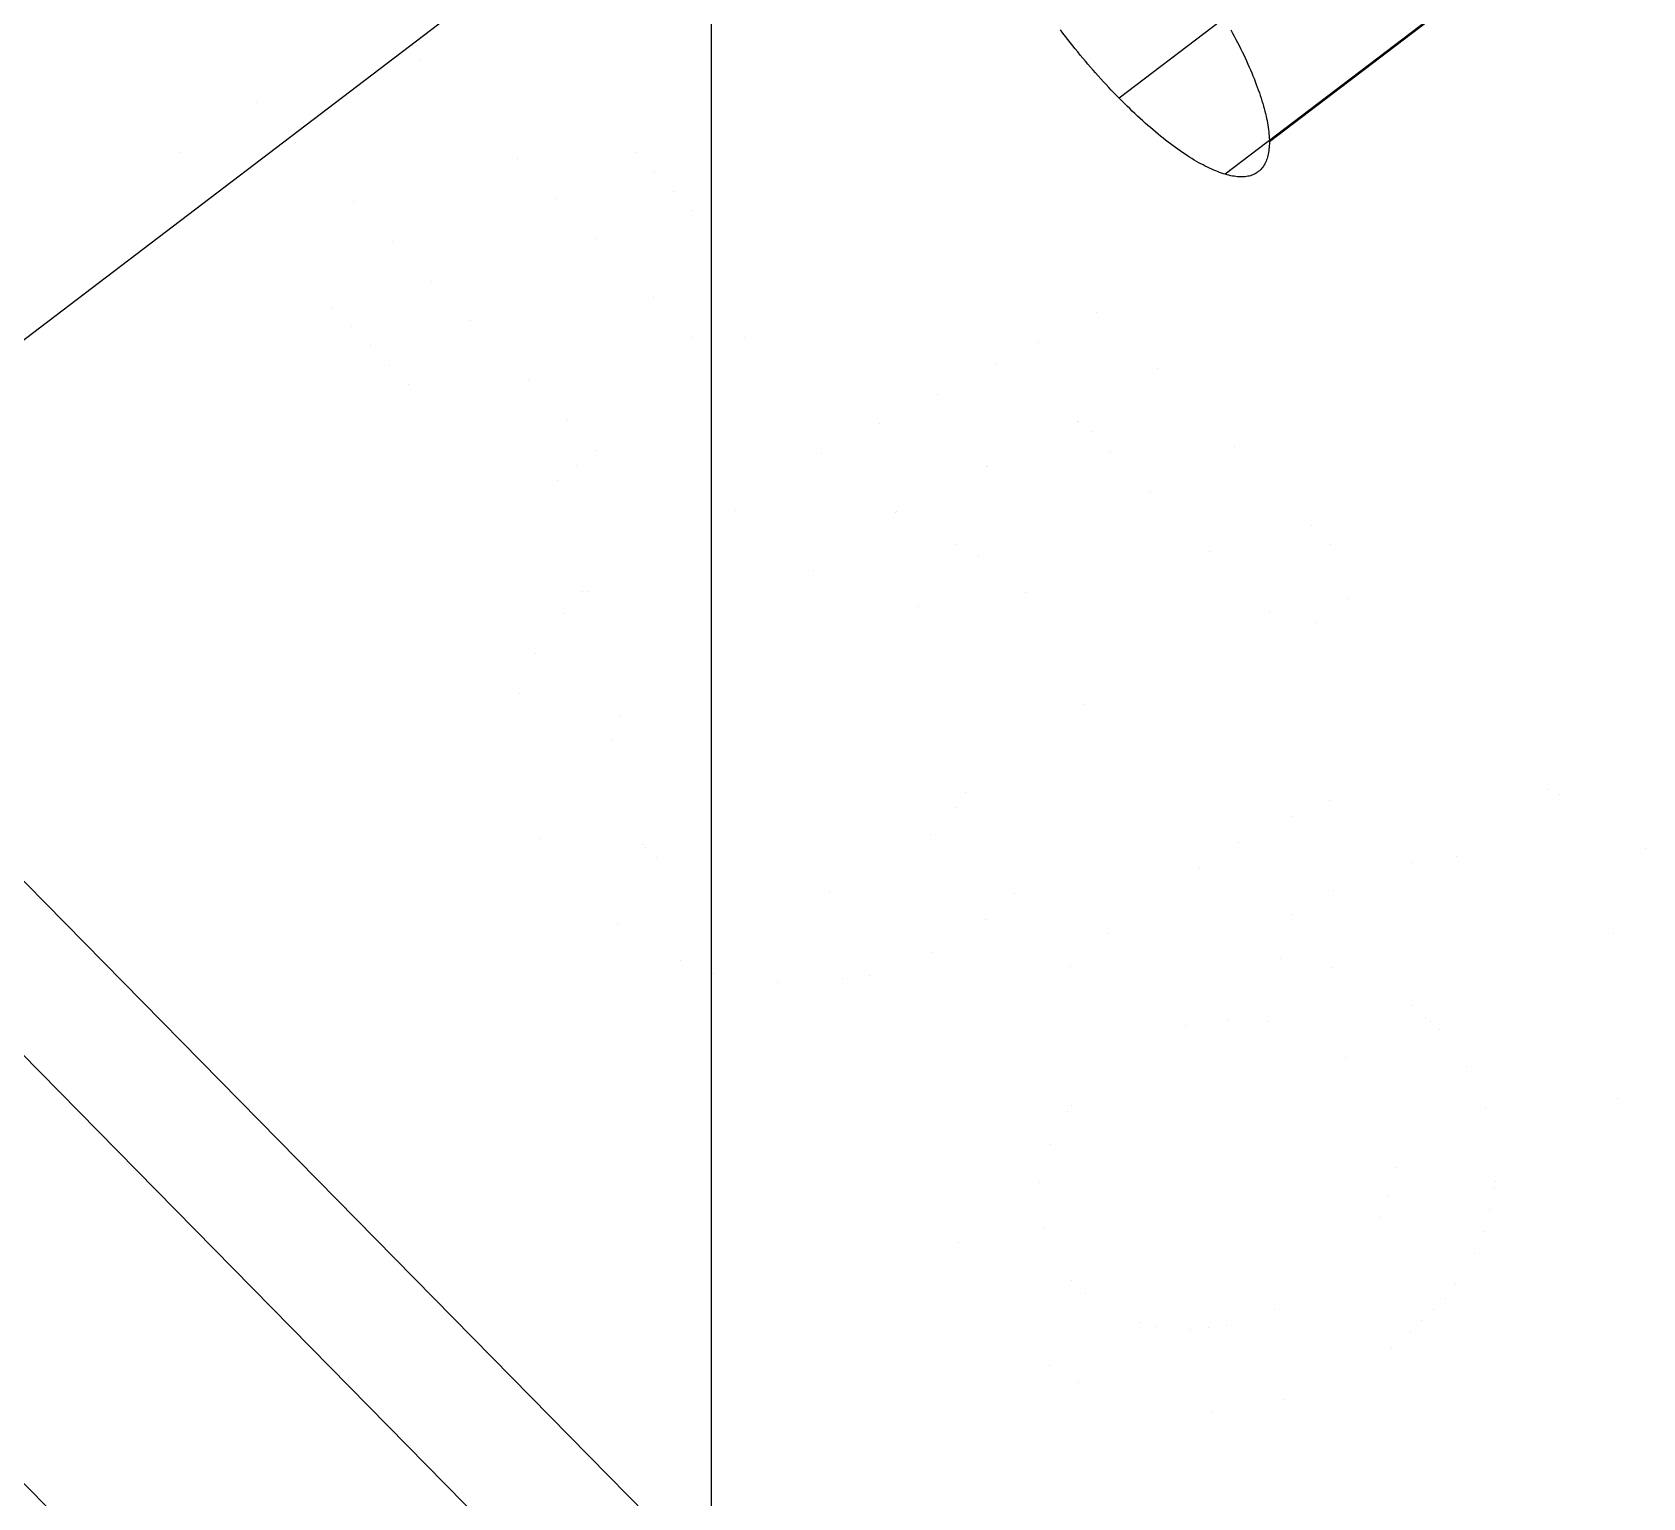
# Model space of a CAD drawing. Extents: x 0.1 to 1.91, y 6.56 to 8.08.
# Drawn here: x 1.3004 to 1.4115, y 7.6217 to 7.7229 of the extents above; entities that cross this region are included whole.
import ezdxf

# ---------------------------------------------------------------- set-up
doc = ezdxf.new("R2010")
doc.units = 0
doc.layers.get('0').update_dxf_attribs({"linetype": 'CONTINUOUS'})

msp = doc.modelspace()

# ---------------------------------------------------------------- linework, layer by layer
at = {"color": 7, "const_width": 0.000000113}
for points in [[(1.34749, 7.70024), (1.32291, 7.72524), (1.32784, 7.729), (1.35242, 7.70399), (1.34749, 7.70024)], [(1.44101, 7.72489), (1.44076, 7.72224), (1.43977, 7.71968), (1.43806, 7.7173), (1.43564, 7.71509), (1.43168, 7.71278), (1.42731, 7.71156), (1.42253, 7.71143), (1.41778, 7.7124), (1.41347, 7.71445), (1.40962, 7.7176), (1.40692, 7.72102), (1.40533, 7.72463)], [(1.30985, 7.7153), (1.31478, 7.71905), (1.33936, 7.69405), (1.33443, 7.69029), (1.30985, 7.7153)], [(1.33851, 7.68442), (1.34378, 7.67989), (1.34182, 7.67749), (1.34061, 7.6751), (1.34017, 7.67274), (1.34042, 7.67047), (1.3413, 7.66836), (1.34281, 7.66642), (1.34522, 7.66454), (1.34804, 7.66337), (1.35128, 7.66293), (1.35467, 7.66325), (1.35798, 7.66441), (1.36119, 7.66641), (1.36375, 7.66879), (1.3654, 7.67135), (1.36613, 7.67408), (1.36597, 7.67682), (1.36492, 7.67944), (1.36299, 7.68191), (1.36144, 7.68327), (1.35972, 7.68432), (1.35785, 7.68509), (1.35589, 7.68556), (1.35396, 7.68574), (1.35204, 7.68564), (1.3484, 7.6905), (1.37411, 7.70365), (1.39262, 7.68482), (1.38757, 7.68098), (1.37271, 7.69609), (1.35914, 7.68933), (1.36291, 7.68816), (1.36616, 7.68646), (1.36888, 7.68423), (1.37153, 7.68076), (1.37297, 7.67698), (1.3732, 7.67289), (1.37221, 7.66882), (1.36998, 7.66514), (1.36651, 7.66183), (1.36247, 7.65934), (1.35812, 7.65777), (1.35347, 7.65714), (1.34789, 7.65766), (1.34289, 7.65965), (1.33847, 7.66311), (1.33566, 7.66662), (1.33399, 7.67027), (1.33346, 7.67405), (1.33406, 7.67776), (1.33574, 7.68122), (1.33851, 7.68442)], [(1.41238, 7.64703), (1.40743, 7.65134), (1.40885, 7.65324), (1.40978, 7.65498), (1.41022, 7.65654), (1.41014, 7.65885), (1.40937, 7.66097), (1.40791, 7.66291), (1.40635, 7.66421), (1.40461, 7.66515), (1.40266, 7.66573), (1.39993, 7.66603), (1.39702, 7.66583), (1.39395, 7.66515), (1.39059, 7.66383), (1.38684, 7.66175), (1.3827, 7.65889), (1.38565, 7.65904), (1.38844, 7.65876), (1.39105, 7.65807), (1.39345, 7.65702), (1.39559, 7.65568), (1.39747, 7.65405), (1.39993, 7.65078), (1.40123, 7.64715), (1.40136, 7.64318), (1.4003, 7.63919), (1.39802, 7.63555), (1.39452, 7.63225), (1.39171, 7.63042), (1.3887, 7.62902), (1.38548, 7.62806), (1.38221, 7.62758), (1.37905, 7.62764), (1.376, 7.62823), (1.37313, 7.62932), (1.37052, 7.63088), (1.36816, 7.63291), (1.36512, 7.63696), (1.36363, 7.64135), (1.36369, 7.64609), (1.36563, 7.65113), (1.36976, 7.65641), (1.3761, 7.66195), (1.3841, 7.66726), (1.39148, 7.67051), (1.39823, 7.67171), (1.40356, 7.67116), (1.40832, 7.66923), (1.41253, 7.66593)], [(1.37516, 7.65189), (1.37348, 7.65041), (1.37207, 7.64874), (1.37094, 7.64689), (1.37017, 7.64495), (1.36984, 7.64304), (1.36995, 7.64114), (1.37044, 7.63935), (1.37127, 7.63773), (1.37242, 7.6363), (1.37456, 7.63466), (1.37712, 7.63365), (1.3801, 7.63329), (1.38328, 7.63365), (1.38642, 7.63481), (1.38952, 7.63676), (1.39206, 7.6391), (1.39372, 7.64158), (1.3945, 7.64421), (1.39443, 7.64681), (1.39356, 7.64922), (1.39188, 7.65143), (1.38964, 7.65321), (1.38703, 7.65434), (1.38406, 7.65482), (1.38097, 7.6546), (1.378, 7.65362), (1.37516, 7.65189)]]:
    msp.add_lwpolyline(points, dxfattribs=at)
at = {"color": 7}
for points in [[(1.44885, 7.92043, -0.09424), (1.21956, 7.74587, 0), (1.67772, 7.27986, 0.25158), (1.90701, 7.45442, 0.15735), (1.44885, 7.92043, -0.09424)], [(1.59539, 7.35153, -1.16295), (1.26226, 7.69037, -1.34588)]]:
    msp.add_polyline3d(points, dxfattribs=at)
at = {"color": 9}
for points in [[(1.34724, 7.73775, 0.00439), (1.21033, 7.63352, 0.06065)], [(1.34724, 7.73775, 0.00439), (1.21033, 7.63352, 0.06065)], [(1.34724, 7.73775, 0.00439), (1.34724, 7.44481, -0.53825)], [(1.34724, 7.73775, 0.00439), (1.34724, 7.44481, -0.53825)], [(1.40107, 7.73785, -0.92018), (1.37539, 7.71831, -0.90963)], [(1.41143, 7.73483, -0.90055), (1.38576, 7.71529, -0.89)], [(1.40839, 7.7326, -0.91208), (1.38272, 7.71306, -0.90153)], [(1.3831, 7.72303, -0.88214), (1.38322, 7.72281, -0.88225), (1.38333, 7.72259, -0.88237), (1.38345, 7.72237, -0.8825), (1.38356, 7.72216, -0.88263), (1.38367, 7.72194, -0.88276), (1.38378, 7.72173, -0.8829), (1.38388, 7.72151, -0.88304), (1.38399, 7.7213, -0.88318), (1.38409, 7.72109, -0.88333), (1.38418, 7.72088, -0.88348), (1.38428, 7.72067, -0.88364), (1.38437, 7.72046, -0.8838), (1.38446, 7.72026, -0.88396), (1.38455, 7.72006, -0.88412), (1.38463, 7.71986, -0.88429), (1.38471, 7.71966, -0.88447), (1.38479, 7.71946, -0.88464), (1.38486, 7.71926, -0.88483), (1.38493, 7.71907, -0.88501), (1.385, 7.71888, -0.8852), (1.38507, 7.71869, -0.88539), (1.38513, 7.7185, -0.88558), (1.38519, 7.71831, -0.88577), (1.38525, 7.71813, -0.88597), (1.38531, 7.71795, -0.88618), (1.38536, 7.71777, -0.88638), (1.38541, 7.7176, -0.88659), (1.38545, 7.71742, -0.8868), (1.38549, 7.71725, -0.88701), (1.38553, 7.71708, -0.88723), (1.38557, 7.71692, -0.88745), (1.3856, 7.71676, -0.88767), (1.38563, 7.7166, -0.88789), (1.38566, 7.71644, -0.88812), (1.38568, 7.71629, -0.88835), (1.3857, 7.71613, -0.88858), (1.38572, 7.71599, -0.88881), (1.38573, 7.71584, -0.88904), (1.38574, 7.7157, -0.88928), (1.38575, 7.71556, -0.88952), (1.38576, 7.71542, -0.88976), (1.38576, 7.71529, -0.89), (1.38576, 7.71516, -0.89025), (1.38575, 7.71503, -0.89049), (1.38574, 7.71491, -0.89074), (1.38573, 7.71479, -0.89099), (1.38572, 7.71467, -0.89124), (1.3857, 7.71456, -0.89149), (1.38568, 7.71445, -0.89174), (1.38566, 7.71435, -0.892), (1.38563, 7.71424, -0.89225), (1.3856, 7.71414, -0.89251), (1.38557, 7.71405, -0.89277), (1.38553, 7.71396, -0.89303), (1.38549, 7.71387, -0.89328), (1.38545, 7.71378, -0.89354), (1.38541, 7.7137, -0.8938), (1.38536, 7.71362, -0.89407), (1.38531, 7.71355, -0.89433), (1.38525, 7.71348, -0.89459), (1.38519, 7.71341, -0.89485), (1.38513, 7.71335, -0.89511), (1.38507, 7.71329, -0.89538), (1.385, 7.71324, -0.89564), (1.38493, 7.71319, -0.8959), (1.38486, 7.71314, -0.89616), (1.38479, 7.7131, -0.89643), (1.38471, 7.71306, -0.89669), (1.38463, 7.71302, -0.89695), (1.38455, 7.71299, -0.89721), (1.38446, 7.71296, -0.89747), (1.38437, 7.71294, -0.89773), (1.38428, 7.71292, -0.89799), (1.38418, 7.7129, -0.89825), (1.38409, 7.71289, -0.89851), (1.38399, 7.71288, -0.89877), (1.38388, 7.71288, -0.89903), (1.38378, 7.71288, -0.89928), (1.38367, 7.71288, -0.89954), (1.38356, 7.71289, -0.89979), (1.38345, 7.7129, -0.90004), (1.38333, 7.71292, -0.90029), (1.38322, 7.71294, -0.90054), (1.3831, 7.71296, -0.90079), (1.38297, 7.71299, -0.90104), (1.38285, 7.71302, -0.90128), (1.38272, 7.71306, -0.90153), (1.38259, 7.7131, -0.90177), (1.38246, 7.71314, -0.90201), (1.38233, 7.71319, -0.90224), (1.38219, 7.71324, -0.90248), (1.38206, 7.71329, -0.90271), (1.38192, 7.71335, -0.90294), (1.38178, 7.71341, -0.90317), (1.38163, 7.71348, -0.9034), (1.38149, 7.71355, -0.90363), (1.38134, 7.71362, -0.90385), (1.38119, 7.7137, -0.90407), (1.38104, 7.71378, -0.90428), (1.38089, 7.71386, -0.9045), (1.38073, 7.71395, -0.90471), (1.38058, 7.71404, -0.90492), (1.38042, 7.71414, -0.90513), (1.38026, 7.71424, -0.90533), (1.3801, 7.71434, -0.90553), (1.37994, 7.71445, -0.90573), (1.37977, 7.71456, -0.90592), (1.37961, 7.71467, -0.90611), (1.37944, 7.71479, -0.9063), (1.37928, 7.71491, -0.90649), (1.37911, 7.71503, -0.90667), (1.37894, 7.71515, -0.90685), (1.37877, 7.71528, -0.90702), (1.3786, 7.71542, -0.90719), (1.37842, 7.71555, -0.90736), (1.37825, 7.71569, -0.90752), (1.37808, 7.71583, -0.90768), (1.3779, 7.71598, -0.90784), (1.37773, 7.71613, -0.908), (1.37755, 7.71628, -0.90814), (1.37737, 7.71643, -0.90829), (1.37719, 7.71659, -0.90843), (1.37702, 7.71675, -0.90857), (1.37684, 7.71691, -0.90871), (1.37666, 7.71708, -0.90884), (1.37648, 7.71725, -0.90896), (1.3763, 7.71742, -0.90908), (1.37612, 7.71759, -0.9092), (1.37594, 7.71776, -0.90932), (1.37576, 7.71794, -0.90943), (1.37558, 7.71812, -0.90953), (1.37539, 7.71831, -0.90963), (1.37521, 7.71849, -0.90973), (1.37503, 7.71868, -0.90982), (1.37485, 7.71887, -0.90991), (1.37467, 7.71906, -0.91), (1.37449, 7.71925, -0.91008), (1.37431, 7.71945, -0.91015), (1.37413, 7.71965, -0.91022), (1.37395, 7.71985, -0.91029), (1.37377, 7.72005, -0.91035), (1.37359, 7.72025, -0.91041), (1.37342, 7.72046, -0.91046), (1.37324, 7.72066, -0.91051), (1.37306, 7.72087, -0.91056), (1.37289, 7.72108, -0.9106), (1.37271, 7.72129, -0.91063), (1.37254, 7.7215, -0.91066), (1.37236, 7.72172, -0.91069), (1.37219, 7.72193, -0.91071), (1.37202, 7.72215, -0.91073), (1.37185, 7.72237, -0.91074), (1.37168, 7.72258, -0.91075), (1.37151, 7.7228, -0.91075), (1.37134, 7.72302, -0.91075)], [(1.26226, 7.69037, -1.34588), (1.59539, 7.35153, -1.16295)], [(1.26226, 7.69037, -1.34588), (1.59539, 7.35153, -1.16295)], [(1.54751, 7.3707, -1.13473), (1.2588, 7.66436, -1.29326)], [(1.54751, 7.3707, -1.13473), (1.2588, 7.66436, -1.29326)]]:
    msp.add_polyline3d(points, dxfattribs=at)

doc.saveas('drawing.dxf')
